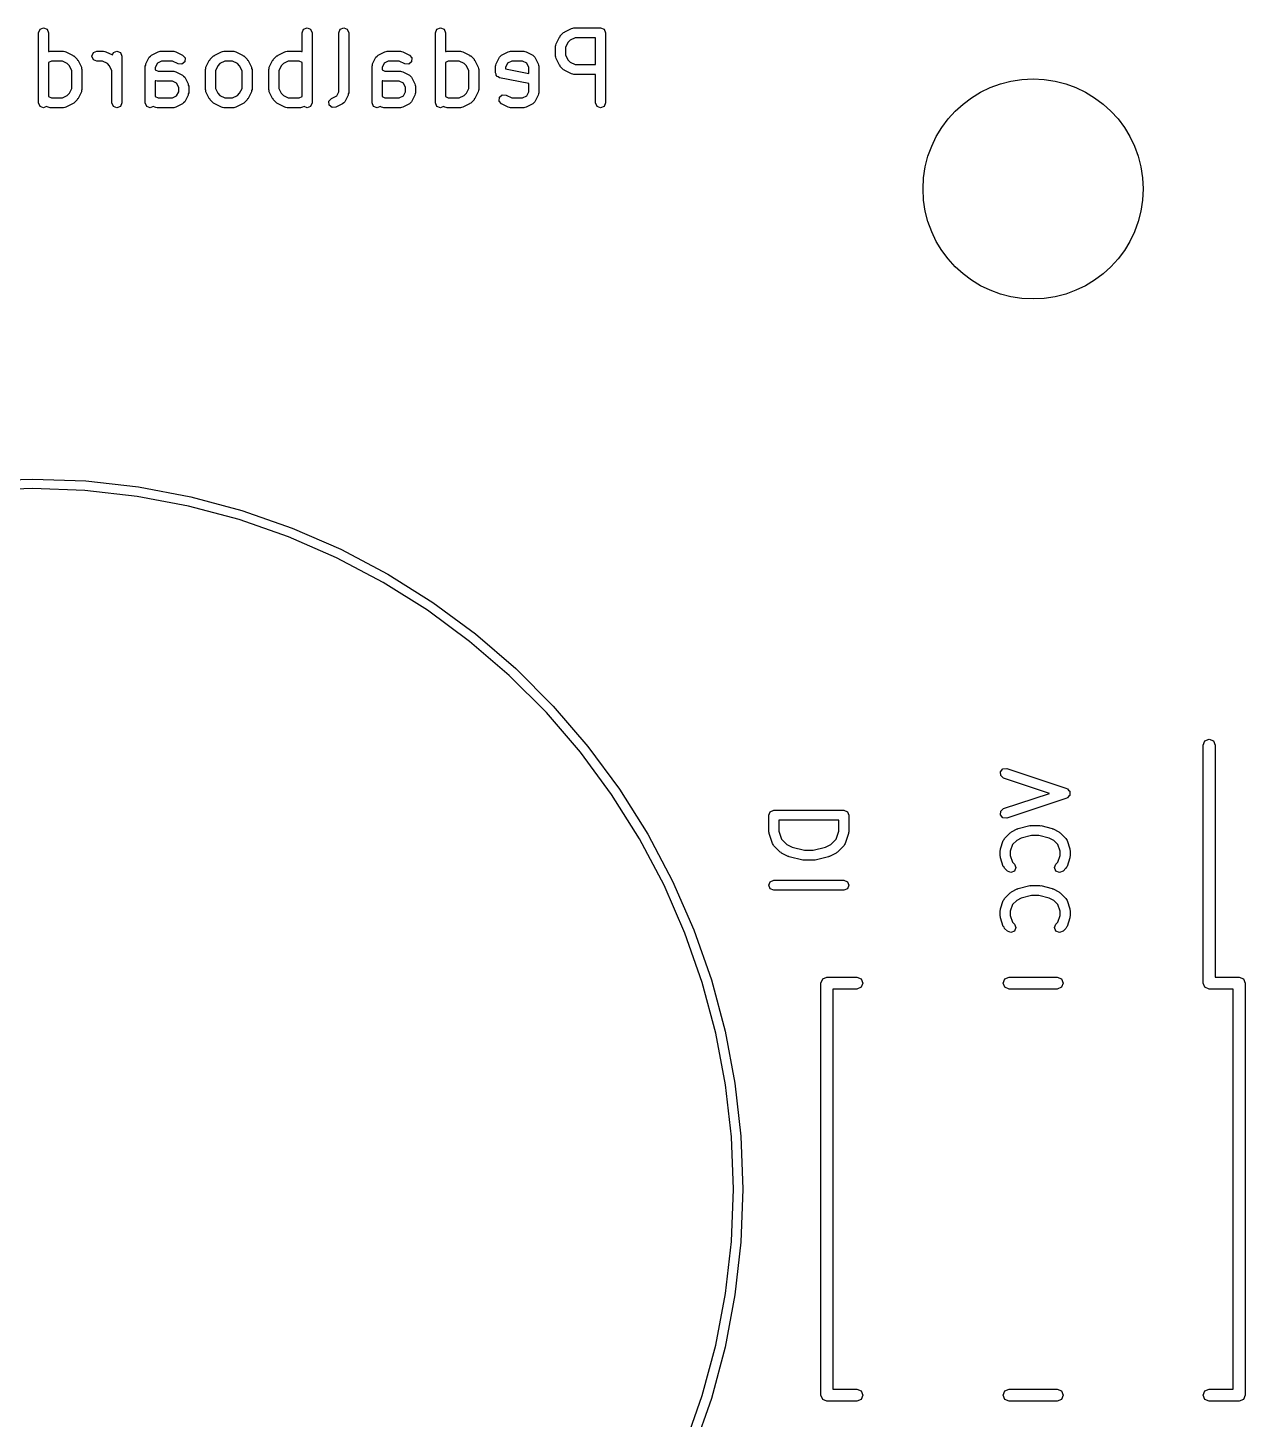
# Model space of a CAD drawing. Extents: x 2.688 to 3.627, y -2.82 to -1.905.
# Drawn here: x 3.148 to 3.627, y -2.453 to -1.905 of the extents above; entities that cross this region are included whole.
import ezdxf

# ---------------------------------------------------------------- set-up
doc = ezdxf.new("R2010")
doc.units = 0
doc.header["$MEASUREMENT"] = 0
doc.layers.add('BLACK', color=7, linetype='CONTINUOUS')

msp = doc.modelspace()

# ---------------------------------------------------------------- linework, layer by layer
at = {"layer": 'BLACK', "linetype": 'CONTINUOUS'}
for p, q in [((3.15197, -1.90705), (3.15255, -1.90566)), ((3.15255, -1.90566), (3.15394, -1.90508)), ((3.15394, -1.90508), (3.15533, -1.90566)), ((3.15533, -1.90566), (3.15591, -1.90705)), ((3.25564, -1.90705), (3.25622, -1.90566)), ((3.25622, -1.90566), (3.25761, -1.90508)), ((3.25761, -1.90508), (3.259, -1.90566)), ((3.259, -1.90566), (3.25958, -1.90705)), ((3.27008, -1.90705), (3.27066, -1.90566)), ((3.27066, -1.90566), (3.27205, -1.90508)), ((3.27205, -1.90508), (3.27344, -1.90566)), ((3.27344, -1.90566), (3.27402, -1.90705)), ((3.30814, -1.90705), (3.30871, -1.90566)), ((3.30871, -1.90566), (3.3101, -1.90508)), ((3.3101, -1.90508), (3.3115, -1.90566)), ((3.3115, -1.90566), (3.31207, -1.90705)), ((3.35909, -1.9066), (3.36172, -1.90529)), ((3.36172, -1.90529), (3.36217, -1.90526)), ((3.36217, -1.90526), (3.3626, -1.90508)), ((3.3626, -1.90508), (3.3731, -1.90508)), ((3.3731, -1.90508), (3.37449, -1.90566)), ((3.37449, -1.90566), (3.37507, -1.90705)), ((3.15197, -1.93461), (3.15197, -1.90705)), ((3.15591, -1.90705), (3.15591, -1.91446)), ((3.25564, -1.91446), (3.25564, -1.90705)), ((3.25958, -1.90705), (3.25958, -1.93461)), ((3.27008, -1.93021), (3.27008, -1.90705)), ((3.27402, -1.90705), (3.27402, -1.93067)), ((3.30814, -1.93461), (3.30814, -1.90705)), ((3.31207, -1.90705), (3.31207, -1.91446)), ((3.35559, -1.91142), (3.3569, -1.9088)), ((3.3569, -1.9088), (3.35715, -1.90858)), ((3.35715, -1.90858), (3.35727, -1.90829)), ((3.35727, -1.90829), (3.35858, -1.90697)), ((3.35858, -1.90697), (3.35888, -1.90685)), ((3.35888, -1.90685), (3.35909, -1.9066)), ((3.36028, -1.91084), (3.35932, -1.91277)), ((3.36114, -1.90998), (3.36028, -1.91084)), ((3.36306, -1.90902), (3.36114, -1.90998)), ((3.37113, -1.90902), (3.36306, -1.90902)), ((3.37113, -1.91952), (3.37113, -1.90902)), ((3.37507, -1.90705), (3.37507, -1.93461)), ((3.15591, -1.91446), (3.15614, -1.91445)), ((3.15614, -1.91445), (3.15656, -1.91427)), ((3.15656, -1.91427), (3.16181, -1.91427)), ((3.16181, -1.91427), (3.16223, -1.91445)), ((3.16223, -1.91445), (3.16269, -1.91448)), ((3.16269, -1.91448), (3.16532, -1.91579)), ((3.16532, -1.91579), (3.16553, -1.91604)), ((3.16553, -1.91604), (3.16583, -1.91616)), ((3.16583, -1.91616), (3.16714, -1.91747)), ((3.17297, -1.91624), (3.17354, -1.91485)), ((3.17354, -1.91763), (3.17297, -1.91624)), ((3.17354, -1.91485), (3.17493, -1.91427)), ((3.17493, -1.91427), (3.17756, -1.91427)), ((3.17756, -1.91427), (3.17798, -1.91445)), ((3.17798, -1.91445), (3.17844, -1.91448)), ((3.17844, -1.91448), (3.18103, -1.91577)), ((3.18103, -1.91577), (3.18142, -1.91485)), ((3.18142, -1.91485), (3.18281, -1.91427)), ((3.18281, -1.91427), (3.1842, -1.91485)), ((3.1842, -1.91485), (3.18478, -1.91624)), ((3.18478, -1.91624), (3.18478, -1.93461)), ((3.19417, -1.9193), (3.19548, -1.91667)), ((3.19548, -1.91667), (3.19595, -1.91626)), ((3.19595, -1.91626), (3.19636, -1.91579)), ((3.19636, -1.91579), (3.19899, -1.91448)), ((3.19899, -1.91448), (3.19945, -1.91445)), ((3.19945, -1.91445), (3.19987, -1.91427)), ((3.19987, -1.91427), (3.20512, -1.91427)), ((3.20512, -1.91427), (3.20554, -1.91445)), ((3.20554, -1.91445), (3.206, -1.91448)), ((3.206, -1.91448), (3.20862, -1.91579)), ((3.20862, -1.91579), (3.20961, -1.91693)), ((3.21947, -1.91747), (3.22079, -1.91616)), ((3.22079, -1.91616), (3.22109, -1.91604)), ((3.22109, -1.91604), (3.2213, -1.91579)), ((3.2213, -1.91579), (3.22392, -1.91448)), ((3.22392, -1.91448), (3.22438, -1.91445)), ((3.22438, -1.91445), (3.2248, -1.91427)), ((3.2248, -1.91427), (3.22874, -1.91427)), ((3.22874, -1.91427), (3.22916, -1.91445)), ((3.22916, -1.91445), (3.22962, -1.91448)), ((3.22962, -1.91448), (3.23225, -1.91579)), ((3.23225, -1.91579), (3.23246, -1.91604)), ((3.23246, -1.91604), (3.23276, -1.91616)), ((3.23276, -1.91616), (3.23407, -1.91747)), ((3.24441, -1.91747), (3.24572, -1.91616)), ((3.24572, -1.91616), (3.24602, -1.91604)), ((3.24602, -1.91604), (3.24623, -1.91579)), ((3.24623, -1.91579), (3.24886, -1.91448)), ((3.24886, -1.91448), (3.24931, -1.91445)), ((3.24931, -1.91445), (3.24974, -1.91427)), ((3.24974, -1.91427), (3.25499, -1.91427)), ((3.25499, -1.91427), (3.25541, -1.91445)), ((3.25541, -1.91445), (3.25564, -1.91446)), ((3.28341, -1.9193), (3.28472, -1.91667)), ((3.28472, -1.91667), (3.28519, -1.91626)), ((3.28519, -1.91626), (3.2856, -1.91579)), ((3.2856, -1.91579), (3.28823, -1.91448)), ((3.28823, -1.91448), (3.28868, -1.91445)), ((3.28868, -1.91445), (3.28911, -1.91427)), ((3.28911, -1.91427), (3.29436, -1.91427)), ((3.29436, -1.91427), (3.29478, -1.91445)), ((3.29478, -1.91445), (3.29524, -1.91448)), ((3.29524, -1.91448), (3.29786, -1.91579)), ((3.29786, -1.91579), (3.29885, -1.91693)), ((3.31207, -1.91446), (3.31231, -1.91445)), ((3.31231, -1.91445), (3.31273, -1.91427)), ((3.31273, -1.91427), (3.31798, -1.91427)), ((3.31798, -1.91427), (3.3184, -1.91445)), ((3.3184, -1.91445), (3.31886, -1.91448)), ((3.31886, -1.91448), (3.32148, -1.91579)), ((3.32148, -1.91579), (3.3217, -1.91604)), ((3.3217, -1.91604), (3.322, -1.91616)), ((3.322, -1.91616), (3.32331, -1.91747)), ((3.33197, -1.9193), (3.33328, -1.91667)), ((3.33328, -1.91667), (3.33375, -1.91626)), ((3.33375, -1.91626), (3.33416, -1.91579)), ((3.33416, -1.91579), (3.33678, -1.91448)), ((3.33678, -1.91448), (3.33724, -1.91445)), ((3.33724, -1.91445), (3.33766, -1.91427)), ((3.33766, -1.91427), (3.34291, -1.91427)), ((3.34291, -1.91427), (3.34334, -1.91445)), ((3.34334, -1.91445), (3.34379, -1.91448)), ((3.34379, -1.91448), (3.34642, -1.91579)), ((3.34642, -1.91579), (3.34683, -1.91626)), ((3.34683, -1.91626), (3.3473, -1.91667)), ((3.3473, -1.91667), (3.34861, -1.9193)), ((3.35538, -1.9123), (3.35556, -1.91188)), ((3.35538, -1.91624), (3.35538, -1.9123)), ((3.35556, -1.91666), (3.35538, -1.91624)), ((3.35556, -1.91188), (3.35559, -1.91142)), ((3.35559, -1.91712), (3.35556, -1.91666)), ((3.35932, -1.91277), (3.35932, -1.91577)), ((3.35932, -1.91577), (3.36028, -1.9177)), ((3.15703, -1.91821), (3.15591, -1.91877)), ((3.15591, -1.91877), (3.15591, -1.93208)), ((3.16135, -1.91821), (3.15703, -1.91821)), ((3.16327, -1.91917), (3.16135, -1.91821)), ((3.16413, -1.92003), (3.16327, -1.91917)), ((3.16509, -1.92195), (3.16413, -1.92003)), ((3.16509, -1.9289), (3.16509, -1.92195)), ((3.16714, -1.91747), (3.16726, -1.91777)), ((3.16726, -1.91777), (3.16751, -1.91798)), ((3.16751, -1.91798), (3.16882, -1.92061)), ((3.16882, -1.92061), (3.16885, -1.92106)), ((3.16885, -1.92106), (3.16903, -1.92149)), ((3.16903, -1.92149), (3.16903, -1.92936)), ((3.17493, -1.91821), (3.17354, -1.91763)), ((3.17709, -1.91821), (3.17493, -1.91821)), ((3.17902, -1.91917), (3.17709, -1.91821)), ((3.17988, -1.92003), (3.17902, -1.91917)), ((3.18084, -1.92195), (3.17988, -1.92003)), ((3.18084, -1.93461), (3.18084, -1.92195)), ((3.19396, -1.92018), (3.19414, -1.91975)), ((3.19396, -1.93461), (3.19396, -1.92018)), ((3.19414, -1.91975), (3.19417, -1.9193)), ((3.19871, -1.91902), (3.1979, -1.92064)), ((3.1979, -1.92064), (3.1979, -1.92158)), ((3.1979, -1.92158), (3.19902, -1.92214)), ((3.20033, -1.91821), (3.19871, -1.91902)), ((3.19902, -1.92214), (3.20512, -1.92214)), ((3.20465, -1.91821), (3.20033, -1.91821)), ((3.20686, -1.91931), (3.20465, -1.91821)), ((3.20512, -1.92214), (3.20554, -1.92232)), ((3.20554, -1.92232), (3.206, -1.92235)), ((3.206, -1.92235), (3.20862, -1.92366)), ((3.20837, -1.91942), (3.20686, -1.91931)), ((3.2095, -1.91843), (3.20837, -1.91942)), ((3.20961, -1.91693), (3.2095, -1.91843)), ((3.21759, -1.92149), (3.21776, -1.92106)), ((3.21759, -1.92936), (3.21759, -1.92149)), ((3.21776, -1.92106), (3.21779, -1.92061)), ((3.21779, -1.92061), (3.21911, -1.91798)), ((3.21911, -1.91798), (3.21935, -1.91777)), ((3.21935, -1.91777), (3.21947, -1.91747)), ((3.22248, -1.92003), (3.22152, -1.92195)), ((3.22152, -1.92195), (3.22152, -1.9289)), ((3.22334, -1.91917), (3.22248, -1.92003)), ((3.22527, -1.91821), (3.22334, -1.91917)), ((3.22828, -1.91821), (3.22527, -1.91821)), ((3.2302, -1.91917), (3.22828, -1.91821)), ((3.23106, -1.92003), (3.2302, -1.91917)), ((3.23202, -1.92195), (3.23106, -1.92003)), ((3.23202, -1.9289), (3.23202, -1.92195)), ((3.23407, -1.91747), (3.23419, -1.91777)), ((3.23419, -1.91777), (3.23444, -1.91798)), ((3.23444, -1.91798), (3.23575, -1.92061)), ((3.23575, -1.92061), (3.23578, -1.92106)), ((3.23578, -1.92106), (3.23596, -1.92149)), ((3.23596, -1.92149), (3.23596, -1.92936)), ((3.24252, -1.92149), (3.24269, -1.92106)), ((3.24252, -1.92936), (3.24252, -1.92149)), ((3.24269, -1.92106), (3.24273, -1.92061)), ((3.24273, -1.92061), (3.24404, -1.91798)), ((3.24404, -1.91798), (3.24428, -1.91777)), ((3.24428, -1.91777), (3.24441, -1.91747)), ((3.24742, -1.92003), (3.24646, -1.92195)), ((3.24646, -1.92195), (3.24646, -1.9289)), ((3.24828, -1.91917), (3.24742, -1.92003)), ((3.2502, -1.91821), (3.24828, -1.91917)), ((3.25452, -1.91821), (3.2502, -1.91821)), ((3.25564, -1.91877), (3.25452, -1.91821)), ((3.25564, -1.93208), (3.25564, -1.91877)), ((3.2832, -1.92018), (3.28338, -1.91975)), ((3.2832, -1.93461), (3.2832, -1.92018)), ((3.28338, -1.91975), (3.28341, -1.9193)), ((3.28795, -1.91902), (3.28714, -1.92064)), ((3.28714, -1.92064), (3.28714, -1.92158)), ((3.28714, -1.92158), (3.28826, -1.92214)), ((3.28957, -1.91821), (3.28795, -1.91902)), ((3.28826, -1.92214), (3.29436, -1.92214)), ((3.29389, -1.91821), (3.28957, -1.91821)), ((3.2961, -1.91931), (3.29389, -1.91821)), ((3.29436, -1.92214), (3.29478, -1.92232)), ((3.29478, -1.92232), (3.29524, -1.92235)), ((3.29524, -1.92235), (3.29786, -1.92366)), ((3.2976, -1.91942), (3.2961, -1.91931)), ((3.29874, -1.91843), (3.2976, -1.91942)), ((3.29885, -1.91693), (3.29874, -1.91843)), ((3.31319, -1.91821), (3.31207, -1.91877)), ((3.31207, -1.91877), (3.31207, -1.93208)), ((3.31751, -1.91821), (3.31319, -1.91821)), ((3.31944, -1.91917), (3.31751, -1.91821)), ((3.3203, -1.92003), (3.31944, -1.91917)), ((3.32126, -1.92195), (3.3203, -1.92003)), ((3.32126, -1.9289), (3.32126, -1.92195)), ((3.32331, -1.91747), (3.32343, -1.91777)), ((3.32343, -1.91777), (3.32368, -1.91798)), ((3.32368, -1.91798), (3.32499, -1.92061)), ((3.32499, -1.92061), (3.32502, -1.92106)), ((3.32502, -1.92106), (3.3252, -1.92149)), ((3.3252, -1.92149), (3.3252, -1.92936)), ((3.33176, -1.92018), (3.33193, -1.91975)), ((3.33176, -1.9228), (3.33176, -1.92018)), ((3.33193, -1.91975), (3.33197, -1.9193)), ((3.33651, -1.91902), (3.3357, -1.92064)), ((3.3357, -1.92064), (3.3357, -1.92119)), ((3.3357, -1.92119), (3.34488, -1.92302)), ((3.33813, -1.91821), (3.33651, -1.91902)), ((3.34245, -1.91821), (3.33813, -1.91821)), ((3.34407, -1.91902), (3.34245, -1.91821)), ((3.34488, -1.92064), (3.34407, -1.91902)), ((3.34488, -1.92302), (3.34488, -1.92064)), ((3.34861, -1.9193), (3.34864, -1.91975)), ((3.34864, -1.91975), (3.34882, -1.92018)), ((3.34882, -1.92018), (3.34882, -1.93067)), ((3.3569, -1.91974), (3.35559, -1.91712)), ((3.35715, -1.91996), (3.3569, -1.91974)), ((3.35727, -1.92026), (3.35715, -1.91996)), ((3.35858, -1.92157), (3.35727, -1.92026)), ((3.35888, -1.92169), (3.35858, -1.92157)), ((3.35909, -1.92194), (3.35888, -1.92169)), ((3.36172, -1.92325), (3.35909, -1.92194)), ((3.36028, -1.9177), (3.36114, -1.91856)), ((3.36114, -1.91856), (3.36306, -1.91952)), ((3.36306, -1.91952), (3.37113, -1.91952)), ((3.19813, -1.92591), (3.1979, -1.92589)), ((3.1979, -1.92589), (3.1979, -1.93208)), ((3.19856, -1.92608), (3.19813, -1.92591)), ((3.20465, -1.92608), (3.19856, -1.92608)), ((3.20628, -1.92689), (3.20465, -1.92608)), ((3.20709, -1.92851), (3.20628, -1.92689)), ((3.20862, -1.92366), (3.20903, -1.92414)), ((3.20903, -1.92414), (3.2095, -1.92454)), ((3.2095, -1.92454), (3.21082, -1.92717)), ((3.21082, -1.92717), (3.21085, -1.92763)), ((3.21085, -1.92763), (3.21102, -1.92805)), ((3.28737, -1.92591), (3.28714, -1.92589)), ((3.28714, -1.92589), (3.28714, -1.93208)), ((3.2878, -1.92608), (3.28737, -1.92591)), ((3.29389, -1.92608), (3.2878, -1.92608)), ((3.29551, -1.92689), (3.29389, -1.92608)), ((3.29633, -1.92851), (3.29551, -1.92689)), ((3.29786, -1.92366), (3.29827, -1.92414)), ((3.29827, -1.92414), (3.29874, -1.92454)), ((3.29874, -1.92454), (3.30005, -1.92717)), ((3.30005, -1.92717), (3.30009, -1.92763)), ((3.30009, -1.92763), (3.30026, -1.92805)), ((3.33198, -1.92333), (3.33176, -1.9228)), ((3.33209, -1.92389), (3.33198, -1.92333)), ((3.33226, -1.92401), (3.33209, -1.92389)), ((3.33234, -1.92419), (3.33226, -1.92401)), ((3.33286, -1.92441), (3.33234, -1.92419)), ((3.33334, -1.92473), (3.33286, -1.92441)), ((3.34488, -1.92704), (3.33334, -1.92473)), ((3.34488, -1.93021), (3.34488, -1.92704)), ((3.36217, -1.92328), (3.36172, -1.92325)), ((3.3626, -1.92346), (3.36217, -1.92328)), ((3.37113, -1.92346), (3.3626, -1.92346)), ((3.37113, -1.93461), (3.37113, -1.92346)), ((3.15591, -1.93208), (3.15703, -1.93264)), ((3.15703, -1.93264), (3.16135, -1.93264)), ((3.16135, -1.93264), (3.16327, -1.93168)), ((3.16327, -1.93168), (3.16413, -1.93082)), ((3.16413, -1.93082), (3.16509, -1.9289)), ((3.16726, -1.93308), (3.16714, -1.93338)), ((3.16751, -1.93287), (3.16726, -1.93308)), ((3.16882, -1.93024), (3.16751, -1.93287)), ((3.16885, -1.92979), (3.16882, -1.93024)), ((3.16903, -1.92936), (3.16885, -1.92979)), ((3.1979, -1.93208), (3.19902, -1.93264)), ((3.19902, -1.93264), (3.20465, -1.93264)), ((3.20465, -1.93264), (3.20628, -1.93183)), ((3.20628, -1.93183), (3.20709, -1.93021)), ((3.20709, -1.93021), (3.20709, -1.92851)), ((3.21082, -1.93155), (3.2095, -1.93418)), ((3.21085, -1.9311), (3.21082, -1.93155)), ((3.21102, -1.93067), (3.21085, -1.9311)), ((3.21102, -1.92805), (3.21102, -1.93067)), ((3.21776, -1.92979), (3.21759, -1.92936)), ((3.21779, -1.93024), (3.21776, -1.92979)), ((3.21911, -1.93287), (3.21779, -1.93024)), ((3.21935, -1.93308), (3.21911, -1.93287)), ((3.21947, -1.93338), (3.21935, -1.93308)), ((3.22152, -1.9289), (3.22248, -1.93082)), ((3.22248, -1.93082), (3.22334, -1.93168)), ((3.22334, -1.93168), (3.22527, -1.93264)), ((3.22527, -1.93264), (3.22828, -1.93264)), ((3.22828, -1.93264), (3.2302, -1.93168)), ((3.2302, -1.93168), (3.23106, -1.93082)), ((3.23106, -1.93082), (3.23202, -1.9289)), ((3.23419, -1.93308), (3.23407, -1.93338)), ((3.23444, -1.93287), (3.23419, -1.93308)), ((3.23575, -1.93024), (3.23444, -1.93287)), ((3.23578, -1.92979), (3.23575, -1.93024)), ((3.23596, -1.92936), (3.23578, -1.92979)), ((3.24269, -1.92979), (3.24252, -1.92936)), ((3.24273, -1.93024), (3.24269, -1.92979)), ((3.24404, -1.93287), (3.24273, -1.93024)), ((3.24428, -1.93308), (3.24404, -1.93287)), ((3.24441, -1.93338), (3.24428, -1.93308)), ((3.24646, -1.9289), (3.24742, -1.93082)), ((3.24742, -1.93082), (3.24828, -1.93168)), ((3.24828, -1.93168), (3.2502, -1.93264)), ((3.2502, -1.93264), (3.25452, -1.93264)), ((3.25452, -1.93264), (3.25564, -1.93208)), ((3.26624, -1.93399), (3.26723, -1.93285)), ((3.26723, -1.93285), (3.26927, -1.93183)), ((3.26927, -1.93183), (3.27008, -1.93021)), ((3.27381, -1.93155), (3.2725, -1.93418)), ((3.27384, -1.9311), (3.27381, -1.93155)), ((3.27402, -1.93067), (3.27384, -1.9311)), ((3.28714, -1.93208), (3.28826, -1.93264)), ((3.28826, -1.93264), (3.29389, -1.93264)), ((3.29389, -1.93264), (3.29551, -1.93183)), ((3.29551, -1.93183), (3.29633, -1.93021)), ((3.29633, -1.93021), (3.29633, -1.92851)), ((3.30005, -1.93155), (3.29874, -1.93418)), ((3.30009, -1.9311), (3.30005, -1.93155)), ((3.30026, -1.93067), (3.30009, -1.9311)), ((3.30026, -1.92805), (3.30026, -1.93067)), ((3.31207, -1.93208), (3.31319, -1.93264)), ((3.31319, -1.93264), (3.31751, -1.93264)), ((3.31751, -1.93264), (3.31944, -1.93168)), ((3.31944, -1.93168), (3.3203, -1.93082)), ((3.3203, -1.93082), (3.32126, -1.9289)), ((3.32343, -1.93308), (3.32331, -1.93338)), ((3.32368, -1.93287), (3.32343, -1.93308)), ((3.32499, -1.93024), (3.32368, -1.93287)), ((3.32502, -1.92979), (3.32499, -1.93024)), ((3.3252, -1.92936), (3.32502, -1.92979)), ((3.33317, -1.93392), (3.33328, -1.93242)), ((3.33328, -1.93242), (3.33442, -1.93143)), ((3.33442, -1.93143), (3.33592, -1.93154)), ((3.33592, -1.93154), (3.33813, -1.93264)), ((3.33813, -1.93264), (3.34245, -1.93264)), ((3.34245, -1.93264), (3.34407, -1.93183)), ((3.34407, -1.93183), (3.34488, -1.93021)), ((3.34861, -1.93155), (3.3473, -1.93418)), ((3.34864, -1.9311), (3.34861, -1.93155)), ((3.34882, -1.93067), (3.34864, -1.9311)), ((3.15255, -1.936), (3.15197, -1.93461)), ((3.15394, -1.93658), (3.15255, -1.936)), ((3.15512, -1.93609), (3.15394, -1.93658)), ((3.15568, -1.93637), (3.15512, -1.93609)), ((3.15614, -1.9364), (3.15568, -1.93637)), ((3.15656, -1.93658), (3.15614, -1.9364)), ((3.16181, -1.93658), (3.15656, -1.93658)), ((3.16223, -1.9364), (3.16181, -1.93658)), ((3.16269, -1.93637), (3.16223, -1.9364)), ((3.16532, -1.93506), (3.16269, -1.93637)), ((3.16553, -1.93482), (3.16532, -1.93506)), ((3.16583, -1.93469), (3.16553, -1.93482)), ((3.16714, -1.93338), (3.16583, -1.93469)), ((3.18142, -1.936), (3.18084, -1.93461)), ((3.18281, -1.93658), (3.18142, -1.936)), ((3.1842, -1.936), (3.18281, -1.93658)), ((3.18478, -1.93461), (3.1842, -1.936)), ((3.19454, -1.936), (3.19396, -1.93461)), ((3.19593, -1.93658), (3.19454, -1.936)), ((3.19711, -1.93609), (3.19593, -1.93658)), ((3.19768, -1.93637), (3.19711, -1.93609)), ((3.19813, -1.9364), (3.19768, -1.93637)), ((3.19856, -1.93658), (3.19813, -1.9364)), ((3.20512, -1.93658), (3.19856, -1.93658)), ((3.20554, -1.9364), (3.20512, -1.93658)), ((3.206, -1.93637), (3.20554, -1.9364)), ((3.20862, -1.93506), (3.206, -1.93637)), ((3.20903, -1.93459), (3.20862, -1.93506)), ((3.2095, -1.93418), (3.20903, -1.93459)), ((3.22079, -1.93469), (3.21947, -1.93338)), ((3.22109, -1.93482), (3.22079, -1.93469)), ((3.2213, -1.93506), (3.22109, -1.93482)), ((3.22392, -1.93637), (3.2213, -1.93506)), ((3.22438, -1.9364), (3.22392, -1.93637)), ((3.2248, -1.93658), (3.22438, -1.9364)), ((3.22874, -1.93658), (3.2248, -1.93658)), ((3.22916, -1.9364), (3.22874, -1.93658)), ((3.22962, -1.93637), (3.22916, -1.9364)), ((3.23225, -1.93506), (3.22962, -1.93637)), ((3.23246, -1.93482), (3.23225, -1.93506)), ((3.23276, -1.93469), (3.23246, -1.93482)), ((3.23407, -1.93338), (3.23276, -1.93469)), ((3.24572, -1.93469), (3.24441, -1.93338)), ((3.24602, -1.93482), (3.24572, -1.93469)), ((3.24623, -1.93506), (3.24602, -1.93482)), ((3.24886, -1.93637), (3.24623, -1.93506)), ((3.24931, -1.9364), (3.24886, -1.93637)), ((3.24974, -1.93658), (3.24931, -1.9364)), ((3.25499, -1.93658), (3.24974, -1.93658)), ((3.25541, -1.9364), (3.25499, -1.93658)), ((3.25587, -1.93637), (3.25541, -1.9364)), ((3.25643, -1.93609), (3.25587, -1.93637)), ((3.25761, -1.93658), (3.25643, -1.93609)), ((3.259, -1.936), (3.25761, -1.93658)), ((3.25958, -1.93461), (3.259, -1.936)), ((3.26635, -1.93549), (3.26624, -1.93399)), ((3.26749, -1.93648), (3.26635, -1.93549)), ((3.26899, -1.93637), (3.26749, -1.93648)), ((3.27162, -1.93506), (3.26899, -1.93637)), ((3.27202, -1.93459), (3.27162, -1.93506)), ((3.2725, -1.93418), (3.27202, -1.93459)), ((3.28378, -1.936), (3.2832, -1.93461)), ((3.28517, -1.93658), (3.28378, -1.936)), ((3.28635, -1.93609), (3.28517, -1.93658)), ((3.28691, -1.93637), (3.28635, -1.93609)), ((3.28737, -1.9364), (3.28691, -1.93637)), ((3.2878, -1.93658), (3.28737, -1.9364)), ((3.29436, -1.93658), (3.2878, -1.93658)), ((3.29478, -1.9364), (3.29436, -1.93658)), ((3.29524, -1.93637), (3.29478, -1.9364)), ((3.29786, -1.93506), (3.29524, -1.93637)), ((3.29827, -1.93459), (3.29786, -1.93506)), ((3.29874, -1.93418), (3.29827, -1.93459)), ((3.30871, -1.936), (3.30814, -1.93461)), ((3.3101, -1.93658), (3.30871, -1.936)), ((3.31129, -1.93609), (3.3101, -1.93658)), ((3.31185, -1.93637), (3.31129, -1.93609)), ((3.31231, -1.9364), (3.31185, -1.93637)), ((3.31273, -1.93658), (3.31231, -1.9364)), ((3.31798, -1.93658), (3.31273, -1.93658)), ((3.3184, -1.9364), (3.31798, -1.93658)), ((3.31886, -1.93637), (3.3184, -1.9364)), ((3.32148, -1.93506), (3.31886, -1.93637)), ((3.3217, -1.93482), (3.32148, -1.93506)), ((3.322, -1.93469), (3.3217, -1.93482)), ((3.32331, -1.93338), (3.322, -1.93469)), ((3.33416, -1.93506), (3.33317, -1.93392)), ((3.33678, -1.93637), (3.33416, -1.93506)), ((3.33724, -1.9364), (3.33678, -1.93637)), ((3.33766, -1.93658), (3.33724, -1.9364)), ((3.34291, -1.93658), (3.33766, -1.93658)), ((3.34334, -1.9364), (3.34291, -1.93658)), ((3.34379, -1.93637), (3.34334, -1.9364)), ((3.34642, -1.93506), (3.34379, -1.93637)), ((3.34683, -1.93459), (3.34642, -1.93506)), ((3.3473, -1.93418), (3.34683, -1.93459)), ((3.37171, -1.936), (3.37113, -1.93461)), ((3.3731, -1.93658), (3.37171, -1.936)), ((3.37449, -1.936), (3.3731, -1.93658)), ((3.37507, -1.93461), (3.37449, -1.936)), ((3.12872, -2.08346), (3.14961, -2.08268)), ((3.14961, -2.08642), (3.129, -2.08719)), ((3.14961, -2.08268), (3.1705, -2.08346)), ((3.17022, -2.08719), (3.14961, -2.08642)), ((3.1705, -2.08346), (3.19127, -2.0858)), ((3.19127, -2.0858), (3.21181, -2.08969)), ((3.19071, -2.0895), (3.17022, -2.08719)), ((3.21097, -2.09334), (3.19071, -2.0895)), ((3.21181, -2.08969), (3.232, -2.0951)), ((3.23089, -2.09867), (3.21097, -2.09334)), ((3.232, -2.0951), (3.25173, -2.102)), ((3.25036, -2.10549), (3.23089, -2.09867)), ((3.25173, -2.102), (3.27089, -2.11036)), ((3.26926, -2.11373), (3.25036, -2.10549)), ((3.2875, -2.12337), (3.26926, -2.11373)), ((3.27089, -2.11036), (3.28937, -2.12013)), ((3.30496, -2.13434), (3.2875, -2.12337)), ((3.28937, -2.12013), (3.30707, -2.13125)), ((3.32155, -2.14659), (3.30496, -2.13434)), ((3.30707, -2.13125), (3.32389, -2.14366)), ((3.33719, -2.16004), (3.32155, -2.14659)), ((3.32389, -2.14366), (3.33973, -2.1573)), ((3.33973, -2.1573), (3.35451, -2.17208)), ((3.35177, -2.17462), (3.33719, -2.16004)), ((3.35451, -2.17208), (3.36815, -2.18792)), ((3.36522, -2.19026), (3.35177, -2.17462)), ((3.61093, -2.18573), (3.6126, -2.18504)), ((3.6126, -2.18504), (3.61427, -2.18573)), ((3.37747, -2.20685), (3.36522, -2.19026)), ((3.36815, -2.18792), (3.38056, -2.20474)), ((3.61024, -2.1874), (3.61093, -2.18573)), ((3.61024, -2.2811), (3.61024, -2.1874)), ((3.61427, -2.18573), (3.61496, -2.1874)), ((3.61496, -2.1874), (3.61496, -2.27874)), ((3.53047, -2.19792), (3.53146, -2.19678)), ((3.53058, -2.19942), (3.53047, -2.19792)), ((3.53171, -2.20041), (3.53058, -2.19942)), ((3.53146, -2.19678), (3.53296, -2.19667)), ((3.54973, -2.20641), (3.53171, -2.20041)), ((3.53296, -2.19667), (3.55658, -2.20455)), ((3.38844, -2.22431), (3.37747, -2.20685)), ((3.38056, -2.20474), (3.39168, -2.22244)), ((3.53171, -2.21242), (3.54973, -2.20641)), ((3.55658, -2.20455), (3.55669, -2.20464)), ((3.55669, -2.20464), (3.55684, -2.20465)), ((3.55684, -2.20465), (3.55725, -2.20513)), ((3.55725, -2.20513), (3.55772, -2.20553)), ((3.55772, -2.20553), (3.55773, -2.20568)), ((3.55773, -2.20715), (3.55772, -2.20729)), ((3.55773, -2.20568), (3.55783, -2.20579)), ((3.55783, -2.20704), (3.55773, -2.20715)), ((3.55783, -2.20579), (3.55778, -2.20641)), ((3.55778, -2.20641), (3.55783, -2.20704)), ((3.53058, -2.21341), (3.53171, -2.21242)), ((3.55658, -2.20828), (3.53296, -2.21616)), ((3.55669, -2.20819), (3.55658, -2.20828)), ((3.55684, -2.20818), (3.55669, -2.20819)), ((3.55725, -2.2077), (3.55684, -2.20818)), ((3.55772, -2.20729), (3.55725, -2.2077)), ((3.43934, -2.21506), (3.43991, -2.21367)), ((3.43934, -2.22162), (3.43934, -2.21506)), ((3.43991, -2.21367), (3.4413, -2.21309)), ((3.4413, -2.21309), (3.46886, -2.21309)), ((3.4669, -2.21703), (3.44327, -2.21703)), ((3.44327, -2.21703), (3.44327, -2.2213)), ((3.4669, -2.2213), (3.4669, -2.21703)), ((3.46886, -2.21309), (3.47026, -2.21367)), ((3.47026, -2.21367), (3.47083, -2.21506)), ((3.47083, -2.21506), (3.47083, -2.22162)), ((3.53047, -2.21491), (3.53058, -2.21341)), ((3.53146, -2.21605), (3.53047, -2.21491)), ((3.53296, -2.21616), (3.53146, -2.21605)), ((3.39168, -2.22244), (3.40145, -2.24092)), ((3.43946, -2.22192), (3.43934, -2.22162)), ((3.43944, -2.22224), (3.43946, -2.22192)), ((3.44075, -2.22618), (3.43944, -2.22224)), ((3.44327, -2.2213), (3.44434, -2.22449)), ((3.46583, -2.22449), (3.4669, -2.2213)), ((3.47073, -2.22224), (3.46942, -2.22618)), ((3.47083, -2.22162), (3.47071, -2.22192)), ((3.47071, -2.22192), (3.47073, -2.22224)), ((3.53207, -2.22415), (3.53432, -2.2219)), ((3.53432, -2.2219), (3.53462, -2.22177)), ((3.53462, -2.22177), (3.53483, -2.22153)), ((3.53483, -2.22153), (3.53708, -2.2204)), ((3.53708, -2.2204), (3.5373, -2.22039)), ((3.5373, -2.22039), (3.53748, -2.22025)), ((3.53748, -2.22025), (3.54198, -2.21913)), ((3.5427, -2.22301), (3.53865, -2.22402)), ((3.54198, -2.21913), (3.54223, -2.21916)), ((3.54223, -2.21916), (3.54246, -2.21907)), ((3.54246, -2.21907), (3.54584, -2.21907)), ((3.54559, -2.22301), (3.5427, -2.22301)), ((3.54965, -2.22402), (3.54559, -2.22301)), ((3.54584, -2.21907), (3.54607, -2.21916)), ((3.54607, -2.21916), (3.54631, -2.21913)), ((3.54631, -2.21913), (3.55081, -2.22025)), ((3.55081, -2.22025), (3.55099, -2.22039)), ((3.55099, -2.22039), (3.55122, -2.2204)), ((3.55122, -2.2204), (3.55347, -2.22153)), ((3.55347, -2.22153), (3.55368, -2.22177)), ((3.55368, -2.22177), (3.55398, -2.2219)), ((3.55398, -2.2219), (3.55623, -2.22415)), ((3.39808, -2.24255), (3.38844, -2.22431)), ((3.44105, -2.22652), (3.44075, -2.22618)), ((3.44122, -2.22695), (3.44105, -2.22652)), ((3.44385, -2.22957), (3.44122, -2.22695)), ((3.44434, -2.22449), (3.44641, -2.22656)), ((3.44641, -2.22656), (3.44855, -2.22764)), ((3.44855, -2.22764), (3.45336, -2.22884)), ((3.45336, -2.22884), (3.45681, -2.22884)), ((3.45681, -2.22884), (3.46161, -2.22764)), ((3.46161, -2.22764), (3.46376, -2.22656)), ((3.46376, -2.22656), (3.46583, -2.22449)), ((3.46894, -2.22695), (3.46632, -2.22957)), ((3.46912, -2.22652), (3.46894, -2.22695)), ((3.46942, -2.22618), (3.46912, -2.22652)), ((3.53037, -2.22891), (3.53049, -2.22861)), ((3.53037, -2.23116), (3.53037, -2.22891)), ((3.53047, -2.22829), (3.53159, -2.22491)), ((3.53049, -2.22861), (3.53047, -2.22829)), ((3.53159, -2.22491), (3.5319, -2.22457)), ((3.5319, -2.22457), (3.53207, -2.22415)), ((3.53518, -2.2266), (3.53431, -2.22923)), ((3.53688, -2.22491), (3.53518, -2.2266)), ((3.53865, -2.22402), (3.53688, -2.22491)), ((3.55142, -2.22491), (3.54965, -2.22402)), ((3.55311, -2.2266), (3.55142, -2.22491)), ((3.55399, -2.22923), (3.55311, -2.2266)), ((3.55623, -2.22415), (3.5564, -2.22457)), ((3.5564, -2.22457), (3.5567, -2.22491)), ((3.5567, -2.22491), (3.55783, -2.22829)), ((3.55783, -2.22829), (3.5578, -2.22861)), ((3.5578, -2.22861), (3.55793, -2.22891)), ((3.55793, -2.22891), (3.55793, -2.23116)), ((3.44415, -2.2297), (3.44385, -2.22957)), ((3.44436, -2.22994), (3.44415, -2.2297)), ((3.44699, -2.23125), (3.44436, -2.22994)), ((3.44721, -2.23127), (3.44699, -2.23125)), ((3.44739, -2.2314), (3.44721, -2.23127)), ((3.45264, -2.23272), (3.44739, -2.2314)), ((3.45288, -2.23268), (3.45264, -2.23272)), ((3.45312, -2.23277), (3.45288, -2.23268)), ((3.45705, -2.23277), (3.45312, -2.23277)), ((3.45728, -2.23268), (3.45705, -2.23277)), ((3.45753, -2.23272), (3.45728, -2.23268)), ((3.46278, -2.2314), (3.45753, -2.23272)), ((3.46296, -2.23127), (3.46278, -2.2314)), ((3.46318, -2.23125), (3.46296, -2.23127)), ((3.46581, -2.22994), (3.46318, -2.23125)), ((3.46602, -2.2297), (3.46581, -2.22994)), ((3.46632, -2.22957), (3.46602, -2.2297)), ((3.53049, -2.23146), (3.53037, -2.23116)), ((3.53047, -2.23178), (3.53049, -2.23146)), ((3.53159, -2.23516), (3.53047, -2.23178)), ((3.53431, -2.22923), (3.53431, -2.23084)), ((3.53431, -2.23084), (3.53518, -2.23347)), ((3.53518, -2.23347), (3.53598, -2.23427)), ((3.53598, -2.23427), (3.53656, -2.23566)), ((3.55174, -2.23566), (3.55232, -2.23427)), ((3.55232, -2.23427), (3.55311, -2.23347)), ((3.55311, -2.23347), (3.55399, -2.23084)), ((3.55399, -2.23084), (3.55399, -2.22923)), ((3.55783, -2.23178), (3.5567, -2.23516)), ((3.55793, -2.23116), (3.5578, -2.23146)), ((3.5578, -2.23146), (3.55783, -2.23178)), ((3.5319, -2.2355), (3.53159, -2.23516)), ((3.53207, -2.23593), (3.5319, -2.2355)), ((3.5332, -2.23705), (3.53207, -2.23593)), ((3.53459, -2.23763), (3.5332, -2.23705)), ((3.53598, -2.23705), (3.53459, -2.23763)), ((3.53656, -2.23566), (3.53598, -2.23705)), ((3.55232, -2.23705), (3.55174, -2.23566)), ((3.55371, -2.23763), (3.55232, -2.23705)), ((3.5551, -2.23705), (3.55371, -2.23763)), ((3.55623, -2.23593), (3.5551, -2.23705)), ((3.5564, -2.2355), (3.55623, -2.23593)), ((3.5567, -2.23516), (3.5564, -2.2355)), ((3.40633, -2.26145), (3.39808, -2.24255)), ((3.40145, -2.24092), (3.40981, -2.26008)), ((3.43934, -2.24262), (3.43991, -2.24122)), ((3.43991, -2.24401), (3.43934, -2.24262)), ((3.43991, -2.24122), (3.4413, -2.24065)), ((3.4413, -2.24458), (3.43991, -2.24401)), ((3.4413, -2.24065), (3.46886, -2.24065)), ((3.46886, -2.24458), (3.4413, -2.24458)), ((3.46886, -2.24065), (3.47026, -2.24122)), ((3.47026, -2.24401), (3.46886, -2.24458)), ((3.47026, -2.24122), (3.47083, -2.24262)), ((3.47083, -2.24262), (3.47026, -2.24401)), ((3.53432, -2.24552), (3.53462, -2.24539)), ((3.53462, -2.24539), (3.53483, -2.24515)), ((3.53483, -2.24515), (3.53708, -2.24402)), ((3.53708, -2.24402), (3.5373, -2.24401)), ((3.5373, -2.24401), (3.53748, -2.24388)), ((3.53748, -2.24388), (3.54198, -2.24275)), ((3.54198, -2.24275), (3.54223, -2.24279)), ((3.54223, -2.24279), (3.54246, -2.24269)), ((3.54246, -2.24269), (3.54584, -2.24269)), ((3.54584, -2.24269), (3.54607, -2.24279)), ((3.54607, -2.24279), (3.54631, -2.24275)), ((3.54631, -2.24275), (3.55081, -2.24388)), ((3.55081, -2.24388), (3.55099, -2.24401)), ((3.55099, -2.24401), (3.55122, -2.24402)), ((3.55122, -2.24402), (3.55347, -2.24515)), ((3.55347, -2.24515), (3.55368, -2.24539)), ((3.55368, -2.24539), (3.55398, -2.24552)), ((3.53047, -2.25191), (3.53159, -2.24854)), ((3.53159, -2.24854), (3.5319, -2.24819)), ((3.5319, -2.24819), (3.53207, -2.24777)), ((3.53207, -2.24777), (3.53432, -2.24552)), ((3.53518, -2.25022), (3.53431, -2.25285)), ((3.53688, -2.24853), (3.53518, -2.25022)), ((3.53865, -2.24764), (3.53688, -2.24853)), ((3.5427, -2.24663), (3.53865, -2.24764)), ((3.54559, -2.24663), (3.5427, -2.24663)), ((3.54965, -2.24764), (3.54559, -2.24663)), ((3.55142, -2.24853), (3.54965, -2.24764)), ((3.55311, -2.25022), (3.55142, -2.24853)), ((3.55399, -2.25285), (3.55311, -2.25022)), ((3.55398, -2.24552), (3.55623, -2.24777)), ((3.55623, -2.24777), (3.5564, -2.24819)), ((3.5564, -2.24819), (3.5567, -2.24854)), ((3.5567, -2.24854), (3.55783, -2.25191)), ((3.53037, -2.25253), (3.53049, -2.25223)), ((3.53037, -2.25478), (3.53037, -2.25253)), ((3.53049, -2.25508), (3.53037, -2.25478)), ((3.53049, -2.25223), (3.53047, -2.25191)), ((3.53047, -2.25541), (3.53049, -2.25508)), ((3.53159, -2.25878), (3.53047, -2.25541)), ((3.53431, -2.25285), (3.53431, -2.25446)), ((3.53431, -2.25446), (3.53518, -2.25709)), ((3.55311, -2.25709), (3.55399, -2.25446)), ((3.55399, -2.25446), (3.55399, -2.25285)), ((3.55783, -2.25541), (3.5567, -2.25878)), ((3.55783, -2.25191), (3.5578, -2.25223)), ((3.5578, -2.25223), (3.55793, -2.25253)), ((3.55793, -2.25478), (3.5578, -2.25508)), ((3.5578, -2.25508), (3.55783, -2.25541)), ((3.55793, -2.25253), (3.55793, -2.25478)), ((3.41314, -2.28092), (3.40633, -2.26145)), ((3.40981, -2.26008), (3.41672, -2.27981)), ((3.5319, -2.25913), (3.53159, -2.25878)), ((3.53207, -2.25955), (3.5319, -2.25913)), ((3.5332, -2.26067), (3.53207, -2.25955)), ((3.53459, -2.26125), (3.5332, -2.26067)), ((3.53598, -2.26067), (3.53459, -2.26125)), ((3.53518, -2.25709), (3.53598, -2.25789)), ((3.53598, -2.25789), (3.53656, -2.25928)), ((3.53656, -2.25928), (3.53598, -2.26067)), ((3.55174, -2.25928), (3.55232, -2.25789)), ((3.55232, -2.26067), (3.55174, -2.25928)), ((3.55232, -2.25789), (3.55311, -2.25709)), ((3.55371, -2.26125), (3.55232, -2.26067)), ((3.5551, -2.26067), (3.55371, -2.26125)), ((3.55623, -2.25955), (3.5551, -2.26067)), ((3.5564, -2.25913), (3.55623, -2.25955)), ((3.5567, -2.25878), (3.5564, -2.25913)), ((3.41848, -2.30084), (3.41314, -2.28092)), ((3.41672, -2.27981), (3.42213, -2.3)), ((3.45984, -2.2811), (3.46053, -2.27943)), ((3.45984, -2.44331), (3.45984, -2.2811)), ((3.46053, -2.27943), (3.4622, -2.27874)), ((3.4622, -2.27874), (3.47402, -2.27874)), ((3.47402, -2.28346), (3.46457, -2.28346)), ((3.46457, -2.28346), (3.46457, -2.44094)), ((3.47402, -2.27874), (3.47569, -2.27943)), ((3.47569, -2.28277), (3.47402, -2.28346)), ((3.47569, -2.27943), (3.47638, -2.2811)), ((3.47638, -2.2811), (3.47569, -2.28277)), ((3.5315, -2.2811), (3.53219, -2.27943)), ((3.53219, -2.28277), (3.5315, -2.2811)), ((3.53219, -2.27943), (3.53386, -2.27874)), ((3.53386, -2.28346), (3.53219, -2.28277)), ((3.53386, -2.27874), (3.55276, -2.27874)), ((3.55276, -2.28346), (3.53386, -2.28346)), ((3.55276, -2.27874), (3.55443, -2.27943)), ((3.55443, -2.28277), (3.55276, -2.28346)), ((3.55443, -2.27943), (3.55512, -2.2811)), ((3.55512, -2.2811), (3.55443, -2.28277)), ((3.61093, -2.28277), (3.61024, -2.2811)), ((3.6126, -2.28346), (3.61093, -2.28277)), ((3.62205, -2.28346), (3.6126, -2.28346)), ((3.61496, -2.27874), (3.62441, -2.27874)), ((3.62205, -2.44094), (3.62205, -2.28346)), ((3.62441, -2.27874), (3.62608, -2.27943)), ((3.62608, -2.27943), (3.62677, -2.2811)), ((3.62677, -2.2811), (3.62677, -2.44331)), ((3.42213, -2.3), (3.42601, -2.32054)), ((3.42231, -2.3211), (3.41848, -2.30084)), ((3.42462, -2.3416), (3.42231, -2.3211)), ((3.42601, -2.32054), (3.42835, -2.34132)), ((3.42539, -2.3622), (3.42462, -2.3416)), ((3.42835, -2.34132), (3.42913, -2.3622)), ((3.42462, -2.38281), (3.42539, -2.3622)), ((3.42913, -2.3622), (3.42835, -2.38309)), ((3.42231, -2.40331), (3.42462, -2.38281)), ((3.42835, -2.38309), (3.42601, -2.40387)), ((3.41848, -2.42357), (3.42231, -2.40331)), ((3.42601, -2.40387), (3.42213, -2.42441)), ((3.41314, -2.44349), (3.41848, -2.42357)), ((3.42213, -2.42441), (3.41672, -2.4446)), ((3.46457, -2.44094), (3.47402, -2.44094)), ((3.47402, -2.44094), (3.47569, -2.44164)), ((3.47569, -2.44164), (3.47638, -2.44331)), ((3.5315, -2.44331), (3.53219, -2.44164)), ((3.53219, -2.44164), (3.53386, -2.44094)), ((3.53386, -2.44094), (3.55276, -2.44094)), ((3.55276, -2.44094), (3.55443, -2.44164)), ((3.55443, -2.44164), (3.55512, -2.44331)), ((3.61024, -2.44331), (3.61093, -2.44164)), ((3.61093, -2.44164), (3.6126, -2.44094)), ((3.6126, -2.44094), (3.62205, -2.44094)), ((3.40633, -2.46296), (3.41314, -2.44349)), ((3.41672, -2.4446), (3.40981, -2.46433)), ((3.46053, -2.44498), (3.45984, -2.44331)), ((3.4622, -2.44567), (3.46053, -2.44498)), ((3.47402, -2.44567), (3.4622, -2.44567)), ((3.47569, -2.44498), (3.47402, -2.44567)), ((3.47638, -2.44331), (3.47569, -2.44498)), ((3.53219, -2.44498), (3.5315, -2.44331)), ((3.53386, -2.44567), (3.53219, -2.44498)), ((3.55276, -2.44567), (3.53386, -2.44567)), ((3.55443, -2.44498), (3.55276, -2.44567)), ((3.55512, -2.44331), (3.55443, -2.44498)), ((3.61093, -2.44498), (3.61024, -2.44331)), ((3.6126, -2.44567), (3.61093, -2.44498)), ((3.62441, -2.44567), (3.6126, -2.44567)), ((3.62608, -2.44498), (3.62441, -2.44567)), ((3.62677, -2.44331), (3.62608, -2.44498))]:
    msp.add_line(p, q, dxfattribs=at)
at = {"layer": 'BLACK'}
msp.add_circle((3.54331, -1.9685), 0.04331, dxfattribs=at)

doc.saveas('drawing.dxf')
